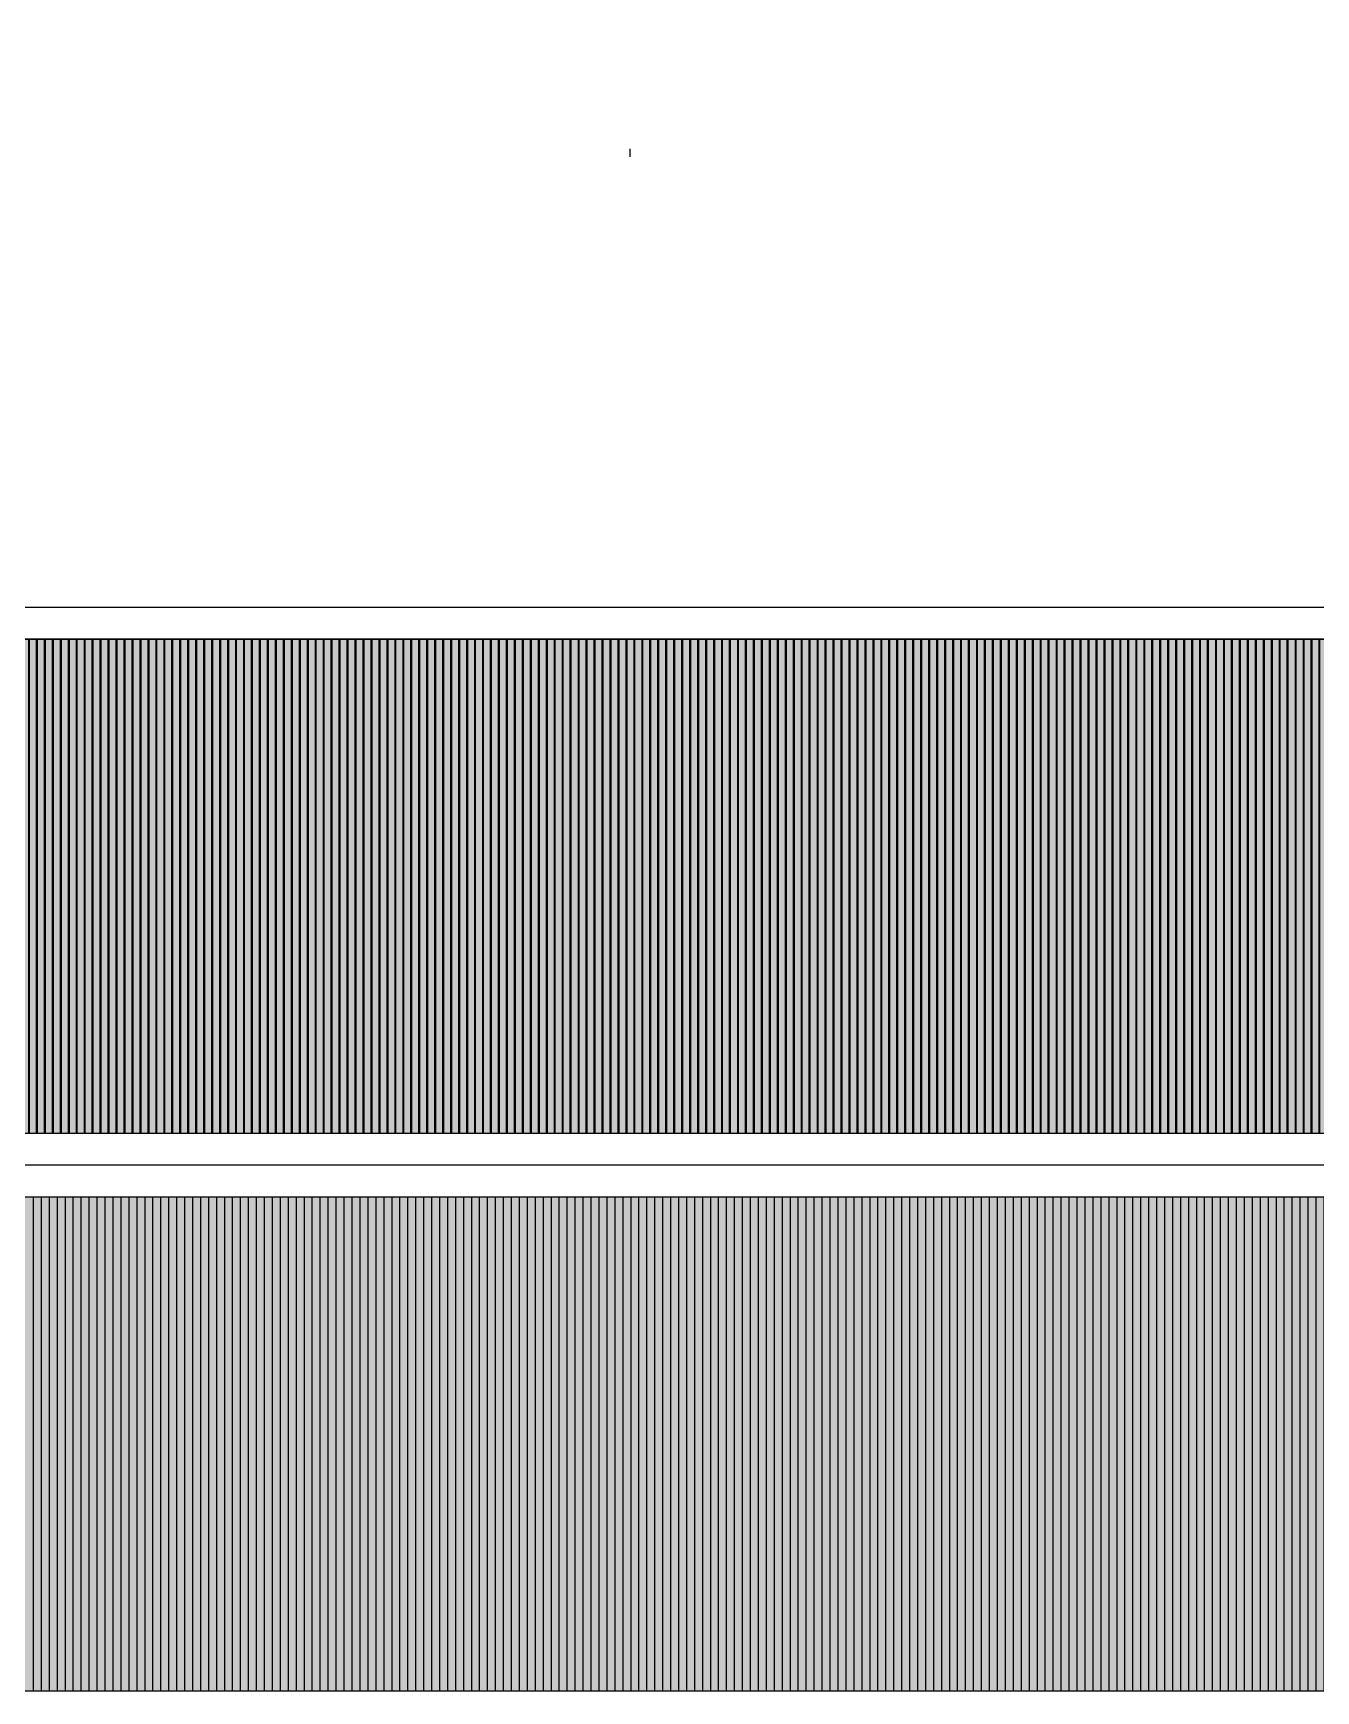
# Model space of a CAD drawing. Header units: millimetres. Extents: x -226 to 1784, y 10 to 1137.
# Drawn here: x 112.51 to 128.61, y 46.91 to 67.71 of the extents above; entities that cross this region are included whole.
import ezdxf

# ---------------------------------------------------------------- set-up
doc = ezdxf.new("R2010")
doc.units = ezdxf.units.MM
doc.linetypes.add('DOT', pattern=[6.35, 0, -6.35])
for name, color, linetype in [('График_G', 1, 'Continuous'), ('Кор сред грунта', 2, 'Continuous'), ('Макет', 7, 'Continuous'), ('Перешкоди', 7, 'Continuous')]:
    doc.layers.add(name, color=color, linetype=linetype)

# ---------------------------------------------------------------- blocks, each defined once
blk = doc.blocks.new('Кор_сред_грунта')
at = {"layer": 'Кор сред грунта'}
h = blk.add_hatch(color=256, dxfattribs=at)
h.dxf.hatch_style = 1
h.set_gradient(color1=(255, 255, 0), color2=(255, 255, 0), tint=0.59)
h.paths.add_polyline_path([(1.25, -201.893), (0.25, -201.893), (0.25, -208.093), (1.25, -208.093)])
for p, q in [((0.75, -201.893), (0.25, -201.893)), ((0.25, -201.893), (0.25, -208.093)), ((0.45, -201.893), (0.6, -201.893)), ((1.25, -201.893), (0.75, -201.893)), ((0.9, -201.893), (0.9, -201.893)), ((1.25, -208.093), (1.25, -201.893)), ((0.25, -208.093), (1.25, -208.093))]:
    blk.add_line(p, q, dxfattribs=at)
blk = doc.blocks.new('Корр_неб')
at = {"layer": 'График_G'}
h = blk.add_hatch(color=256, dxfattribs=at)
h.set_gradient(color1=(255, 0, 0), color2=(214, 0, 0), one_color=1, tint=0.42)
h.paths.add_polyline_path([(0.6, -208.893), (0, -208.893), (0, -215.093), (0.6, -215.093)])
for p, q in [((0, -208.893), (0.6, -208.893)), ((0.6, -208.893), (0.6, -215.093)), ((0, -215.093), (0.6, -215.093))]:
    blk.add_line(p, q, dxfattribs=at)

msp = doc.modelspace()

# ---------------------------------------------------------------- linework, layer by layer
at = {"layer": 'Макет', "linetype": 'DOT', "lineweight": -2}
msp.add_line((120, 227.508), (120, 60.507), dxfattribs=at)
at = {"layer": 'Макет', "lineweight": -2}
for p, q in [((20, 60.507), (390, 60.507)), ((20, 53.507), (390, 53.507))]:
    msp.add_line(p, q, dxfattribs=at)

# ---------------------------------------------------------------- block references
at = {"layer": 'Перешкоди'}
for name, p in [('Кор_сред_грунта', (111.303, 262)), ('Кор_сред_грунта', (111.31, 262)), ('Кор_сред_грунта', (111.403, 262)), ('Кор_сред_грунта', (111.41, 262)), ('Кор_сред_грунта', (111.503, 262)), ('Кор_сред_грунта', (111.51, 262)), ('Кор_сред_грунта', (111.603, 262)), ('Кор_сред_грунта', (111.61, 262)), ('Кор_сред_грунта', (111.703, 262)), ('Кор_сред_грунта', (111.71, 262)), ('Кор_сред_грунта', (111.803, 262)), ('Кор_сред_грунта', (111.81, 262)), ('Кор_сред_грунта', (111.903, 262)), ('Кор_сред_грунта', (111.91, 262)), ('Кор_сред_грунта', (112, 262)), ('Кор_сред_грунта', (112.003, 262)), ('Кор_сред_грунта', (112.01, 262)), ('Кор_сред_грунта', (112.103, 262)), ('Кор_сред_грунта', (112.11, 262)), ('Кор_сред_грунта', (112.203, 262)), ('Кор_сред_грунта', (112.21, 262)), ('Кор_сред_грунта', (112.303, 262)), ('Кор_сред_грунта', (112.31, 262)), ('Кор_сред_грунта', (112.403, 262)), ('Кор_сред_грунта', (112.41, 262)), ('Кор_сред_грунта', (112.503, 262)), ('Кор_сред_грунта', (112.51, 262)), ('Кор_сред_грунта', (112.603, 262)), ('Кор_сред_грунта', (112.61, 262)), ('Кор_сред_грунта', (112.703, 262)), ('Кор_сред_грунта', (112.71, 262)), ('Кор_сред_грунта', (112.803, 262)), ('Кор_сред_грунта', (112.81, 262)), ('Кор_сред_грунта', (112.903, 262)), ('Кор_сред_грунта', (112.91, 262)), ('Кор_сред_грунта', (113, 262)), ('Кор_сред_грунта', (113.003, 262)), ('Кор_сред_грунта', (113.01, 262)), ('Кор_сред_грунта', (113.103, 262)), ('Кор_сред_грунта', (113.11, 262)), ('Кор_сред_грунта', (113.203, 262)), ('Кор_сред_грунта', (113.21, 262)), ('Кор_сред_грунта', (113.303, 262)), ('Кор_сред_грунта', (113.31, 262)), ('Кор_сред_грунта', (113.403, 262)), ('Кор_сред_грунта', (113.41, 262)), ('Кор_сред_грунта', (113.503, 262)), ('Кор_сред_грунта', (113.51, 262)), ('Кор_сред_грунта', (113.603, 262)), ('Кор_сред_грунта', (113.61, 262)), ('Кор_сред_грунта', (113.703, 262)), ('Кор_сред_грунта', (113.71, 262)), ('Кор_сред_грунта', (113.803, 262)), ('Кор_сред_грунта', (113.81, 262)), ('Кор_сред_грунта', (113.903, 262)), ('Кор_сред_грунта', (113.91, 262)), ('Кор_сред_грунта', (114, 262)), ('Кор_сред_грунта', (114.003, 262)), ('Кор_сред_грунта', (114.01, 262)), ('Кор_сред_грунта', (114.103, 262)), ('Кор_сред_грунта', (114.11, 262)), ('Кор_сред_грунта', (114.203, 262)), ('Кор_сред_грунта', (114.21, 262)), ('Кор_сред_грунта', (114.303, 262)), ('Кор_сред_грунта', (114.31, 262)), ('Кор_сред_грунта', (114.403, 262)), ('Кор_сред_грунта', (114.41, 262)), ('Кор_сред_грунта', (114.503, 262)), ('Кор_сред_грунта', (114.51, 262)), ('Кор_сред_грунта', (114.603, 262)), ('Кор_сред_грунта', (114.61, 262)), ('Кор_сред_грунта', (114.703, 262)), ('Кор_сред_грунта', (114.71, 262)), ('Кор_сред_грунта', (114.803, 262)), ('Кор_сред_грунта', (114.81, 262)), ('Кор_сред_грунта', (114.903, 262)), ('Кор_сред_грунта', (114.91, 262)), ('Кор_сред_грунта', (115, 262)), ('Кор_сред_грунта', (115.003, 262)), ('Кор_сред_грунта', (115.01, 262)), ('Кор_сред_грунта', (115.103, 262)), ('Кор_сред_грунта', (115.11, 262)), ('Кор_сред_грунта', (115.203, 262)), ('Кор_сред_грунта', (115.21, 262)), ('Кор_сред_грунта', (115.303, 262)), ('Кор_сред_грунта', (115.31, 262)), ('Кор_сред_грунта', (115.403, 262)), ('Кор_сред_грунта', (115.41, 262)), ('Кор_сред_грунта', (115.503, 262)), ('Кор_сред_грунта', (115.51, 262)), ('Кор_сред_грунта', (115.603, 262)), ('Кор_сред_грунта', (115.61, 262)), ('Кор_сред_грунта', (115.703, 262)), ('Кор_сред_грунта', (115.71, 262)), ('Кор_сред_грунта', (115.803, 262)), ('Кор_сред_грунта', (115.81, 262)), ('Кор_сред_грунта', (115.903, 262)), ('Кор_сред_грунта', (115.91, 262)), ('Кор_сред_грунта', (116, 262)), ('Кор_сред_грунта', (116.003, 262)), ('Кор_сред_грунта', (116.01, 262)), ('Кор_сред_грунта', (116.103, 262)), ('Кор_сред_грунта', (116.11, 262)), ('Кор_сред_грунта', (116.203, 262)), ('Кор_сред_грунта', (116.21, 262)), ('Кор_сред_грунта', (116.303, 262)), ('Кор_сред_грунта', (116.31, 262)), ('Кор_сред_грунта', (116.403, 262)), ('Кор_сред_грунта', (116.41, 262)), ('Кор_сред_грунта', (116.503, 262)), ('Кор_сред_грунта', (116.51, 262)), ('Кор_сред_грунта', (116.603, 262)), ('Кор_сред_грунта', (116.61, 262)), ('Кор_сред_грунта', (116.703, 262)), ('Кор_сред_грунта', (116.71, 262)), ('Кор_сред_грунта', (116.803, 262)), ('Кор_сред_грунта', (116.81, 262)), ('Кор_сред_грунта', (116.903, 262)), ('Кор_сред_грунта', (116.91, 262)), ('Кор_сред_грунта', (117, 262)), ('Кор_сред_грунта', (117.003, 262)), ('Кор_сред_грунта', (117.01, 262)), ('Кор_сред_грунта', (117.103, 262)), ('Кор_сред_грунта', (117.11, 262)), ('Кор_сред_грунта', (117.203, 262)), ('Кор_сред_грунта', (117.21, 262)), ('Кор_сред_грунта', (117.303, 262)), ('Кор_сред_грунта', (117.31, 262)), ('Кор_сред_грунта', (117.403, 262)), ('Кор_сред_грунта', (117.41, 262)), ('Кор_сред_грунта', (117.503, 262)), ('Кор_сред_грунта', (117.51, 262)), ('Кор_сред_грунта', (117.603, 262)), ('Кор_сред_грунта', (117.61, 262)), ('Кор_сред_грунта', (117.703, 262)), ('Кор_сред_грунта', (117.71, 262)), ('Кор_сред_грунта', (117.803, 262)), ('Кор_сред_грунта', (117.81, 262)), ('Кор_сред_грунта', (117.903, 262)), ('Кор_сред_грунта', (117.91, 262)), ('Кор_сред_грунта', (118, 262)), ('Кор_сред_грунта', (118.003, 262)), ('Кор_сред_грунта', (118.01, 262)), ('Кор_сред_грунта', (118.103, 262)), ('Кор_сред_грунта', (118.11, 262)), ('Кор_сред_грунта', (118.203, 262)), ('Кор_сред_грунта', (118.21, 262)), ('Кор_сред_грунта', (118.303, 262)), ('Кор_сред_грунта', (118.31, 262)), ('Кор_сред_грунта', (118.403, 262)), ('Кор_сред_грунта', (118.41, 262)), ('Кор_сред_грунта', (118.503, 262)), ('Кор_сред_грунта', (118.51, 262)), ('Кор_сред_грунта', (118.603, 262)), ('Кор_сред_грунта', (118.61, 262)), ('Кор_сред_грунта', (118.703, 262)), ('Кор_сред_грунта', (118.71, 262)), ('Кор_сред_грунта', (118.803, 262)), ('Кор_сред_грунта', (118.81, 262)), ('Кор_сред_грунта', (118.903, 262)), ('Кор_сред_грунта', (118.91, 262)), ('Кор_сред_грунта', (119, 262)), ('Кор_сред_грунта', (119.003, 262)), ('Кор_сред_грунта', (119.01, 262)), ('Кор_сред_грунта', (119.1, 262)), ('Кор_сред_грунта', (119.103, 262)), ('Кор_сред_грунта', (119.11, 262)), ('Кор_сред_грунта', (119.203, 262)), ('Кор_сред_грунта', (119.21, 262)), ('Кор_сред_грунта', (119.303, 262)), ('Кор_сред_грунта', (119.31, 262)), ('Кор_сред_грунта', (119.403, 262)), ('Кор_сред_грунта', (119.41, 262)), ('Кор_сред_грунта', (119.503, 262)), ('Кор_сред_грунта', (119.51, 262)), ('Кор_сред_грунта', (119.603, 262)), ('Кор_сред_грунта', (119.61, 262)), ('Кор_сред_грунта', (119.703, 262)), ('Кор_сред_грунта', (119.71, 262)), ('Кор_сред_грунта', (119.803, 262)), ('Кор_сред_грунта', (119.81, 262)), ('Кор_сред_грунта', (119.903, 262)), ('Кор_сред_грунта', (119.91, 262)), ('Кор_сред_грунта', (120, 262)), ('Кор_сред_грунта', (120.003, 262)), ('Кор_сред_грунта', (120.01, 262)), ('Кор_сред_грунта', (120.103, 262)), ('Кор_сред_грунта', (120.11, 262)), ('Кор_сред_грунта', (120.203, 262)), ('Кор_сред_грунта', (120.21, 262)), ('Кор_сред_грунта', (120.303, 262)), ('Кор_сред_грунта', (120.31, 262)), ('Кор_сред_грунта', (120.403, 262)), ('Кор_сред_грунта', (120.41, 262)), ('Кор_сред_грунта', (120.503, 262)), ('Кор_сред_грунта', (120.51, 262)), ('Кор_сред_грунта', (120.603, 262)), ('Кор_сред_грунта', (120.61, 262)), ('Кор_сред_грунта', (120.703, 262)), ('Кор_сред_грунта', (120.71, 262)), ('Кор_сред_грунта', (120.803, 262)), ('Кор_сред_грунта', (120.81, 262)), ('Кор_сред_грунта', (120.903, 262)), ('Кор_сред_грунта', (120.91, 262)), ('Кор_сред_грунта', (121, 262)), ('Кор_сред_грунта', (121.003, 262)), ('Кор_сред_грунта', (121.01, 262)), ('Кор_сред_грунта', (121.103, 262)), ('Кор_сред_грунта', (121.11, 262)), ('Кор_сред_грунта', (121.203, 262)), ('Кор_сред_грунта', (121.21, 262)), ('Кор_сред_грунта', (121.303, 262)), ('Кор_сред_грунта', (121.31, 262)), ('Кор_сред_грунта', (121.403, 262)), ('Кор_сред_грунта', (121.41, 262)), ('Кор_сред_грунта', (121.503, 262)), ('Кор_сред_грунта', (121.51, 262)), ('Кор_сред_грунта', (121.603, 262)), ('Кор_сред_грунта', (121.61, 262)), ('Кор_сред_грунта', (121.703, 262)), ('Кор_сред_грунта', (121.71, 262)), ('Кор_сред_грунта', (121.803, 262)), ('Кор_сред_грунта', (121.81, 262)), ('Кор_сред_грунта', (121.903, 262)), ('Кор_сред_грунта', (121.91, 262)), ('Кор_сред_грунта', (122, 262)), ('Кор_сред_грунта', (122.003, 262)), ('Кор_сред_грунта', (122.01, 262)), ('Кор_сред_грунта', (122.1, 262)), ('Кор_сред_грунта', (122.103, 262)), ('Кор_сред_грунта', (122.11, 262)), ('Кор_сред_грунта', (122.203, 262)), ('Кор_сред_грунта', (122.21, 262)), ('Кор_сред_грунта', (122.303, 262)), ('Кор_сред_грунта', (122.31, 262)), ('Кор_сред_грунта', (122.403, 262)), ('Кор_сред_грунта', (122.41, 262)), ('Кор_сред_грунта', (122.503, 262)), ('Кор_сред_грунта', (122.51, 262)), ('Кор_сред_грунта', (122.603, 262)), ('Кор_сред_грунта', (122.61, 262)), ('Кор_сред_грунта', (122.703, 262)), ('Кор_сред_грунта', (122.71, 262)), ('Кор_сред_грунта', (122.803, 262)), ('Кор_сред_грунта', (122.81, 262)), ('Кор_сред_грунта', (122.903, 262)), ('Кор_сред_грунта', (122.91, 262)), ('Кор_сред_грунта', (123, 262)), ('Кор_сред_грунта', (123.003, 262)), ('Кор_сред_грунта', (123.01, 262)), ('Кор_сред_грунта', (123.103, 262)), ('Кор_сред_грунта', (123.11, 262)), ('Кор_сред_грунта', (123.203, 262)), ('Кор_сред_грунта', (123.21, 262)), ('Кор_сред_грунта', (123.303, 262)), ('Кор_сред_грунта', (123.31, 262)), ('Кор_сред_грунта', (123.403, 262)), ('Кор_сред_грунта', (123.41, 262)), ('Кор_сред_грунта', (123.503, 262)), ('Кор_сред_грунта', (123.51, 262)), ('Кор_сред_грунта', (123.603, 262)), ('Кор_сред_грунта', (123.61, 262)), ('Кор_сред_грунта', (123.703, 262)), ('Кор_сред_грунта', (123.71, 262)), ('Кор_сред_грунта', (123.803, 262)), ('Кор_сред_грунта', (123.81, 262)), ('Кор_сред_грунта', (123.903, 262)), ('Кор_сред_грунта', (123.91, 262)), ('Кор_сред_грунта', (124, 262)), ('Кор_сред_грунта', (124.003, 262)), ('Кор_сред_грунта', (124.01, 262)), ('Кор_сред_грунта', (124.103, 262)), ('Кор_сред_грунта', (124.11, 262)), ('Кор_сред_грунта', (124.203, 262)), ('Кор_сред_грунта', (124.21, 262)), ('Кор_сред_грунта', (124.303, 262)), ('Кор_сред_грунта', (124.31, 262)), ('Кор_сред_грунта', (124.403, 262)), ('Кор_сред_грунта', (124.41, 262)), ('Кор_сред_грунта', (124.503, 262)), ('Кор_сред_грунта', (124.51, 262)), ('Кор_сред_грунта', (124.603, 262)), ('Кор_сред_грунта', (124.61, 262)), ('Кор_сред_грунта', (124.703, 262)), ('Кор_сред_грунта', (124.71, 262)), ('Кор_сред_грунта', (124.803, 262)), ('Кор_сред_грунта', (124.81, 262)), ('Кор_сред_грунта', (124.903, 262)), ('Кор_сред_грунта', (124.91, 262)), ('Кор_сред_грунта', (125, 262)), ('Кор_сред_грунта', (125.003, 262)), ('Кор_сред_грунта', (125.004, 262)), ('Кор_сред_грунта', (125.01, 262)), ('Кор_сред_грунта', (125.103, 262)), ('Кор_сред_грунта', (125.11, 262)), ('Кор_сред_грунта', (125.203, 262)), ('Кор_сред_грунта', (125.21, 262)), ('Кор_сред_грунта', (125.303, 262)), ('Кор_сред_грунта', (125.31, 262)), ('Кор_сред_грунта', (125.403, 262)), ('Кор_сред_грунта', (125.41, 262)), ('Кор_сред_грунта', (125.503, 262)), ('Кор_сред_грунта', (125.51, 262)), ('Кор_сред_грунта', (125.603, 262)), ('Кор_сред_грунта', (125.61, 262)), ('Кор_сред_грунта', (125.703, 262)), ('Кор_сред_грунта', (125.71, 262)), ('Кор_сред_грунта', (125.803, 262)), ('Кор_сред_грунта', (125.81, 262)), ('Кор_сред_грунта', (125.903, 262)), ('Кор_сред_грунта', (125.91, 262)), ('Кор_сред_грунта', (126, 262)), ('Кор_сред_грунта', (126.003, 262)), ('Кор_сред_грунта', (126.01, 262)), ('Кор_сред_грунта', (126.103, 262)), ('Кор_сред_грунта', (126.11, 262)), ('Кор_сред_грунта', (126.203, 262)), ('Кор_сред_грунта', (126.21, 262)), ('Кор_сред_грунта', (126.303, 262)), ('Кор_сред_грунта', (126.31, 262)), ('Кор_сред_грунта', (126.403, 262)), ('Кор_сред_грунта', (126.41, 262)), ('Кор_сред_грунта', (126.503, 262)), ('Кор_сред_грунта', (126.51, 262)), ('Кор_сред_грунта', (126.603, 262)), ('Кор_сред_грунта', (126.61, 262)), ('Кор_сред_грунта', (126.703, 262)), ('Кор_сред_грунта', (126.71, 262)), ('Кор_сред_грунта', (126.803, 262)), ('Кор_сред_грунта', (126.81, 262)), ('Кор_сред_грунта', (126.903, 262)), ('Кор_сред_грунта', (126.91, 262)), ('Кор_сред_грунта', (127, 262)), ('Кор_сред_грунта', (127.003, 262)), ('Кор_сред_грунта', (127.01, 262)), ('Кор_сред_грунта', (127.103, 262)), ('Кор_сред_грунта', (127.11, 262)), ('Кор_сред_грунта', (127.203, 262)), ('Кор_сред_грунта', (127.21, 262)), ('Кор_сред_грунта', (127.303, 262)), ('Кор_сред_грунта', (127.31, 262)), ('Кор_сред_грунта', (127.403, 262)), ('Кор_сред_грунта', (127.41, 262)), ('Кор_сред_грунта', (127.503, 262)), ('Кор_сред_грунта', (127.51, 262)), ('Кор_сред_грунта', (127.603, 262)), ('Кор_сред_грунта', (127.61, 262)), ('Кор_сред_грунта', (127.703, 262)), ('Кор_сред_грунта', (127.71, 262)), ('Кор_сред_грунта', (127.803, 262)), ('Кор_сред_грунта', (127.81, 262)), ('Кор_сред_грунта', (127.903, 262)), ('Кор_сред_грунта', (127.91, 262)), ('Кор_сред_грунта', (128, 262)), ('Кор_сред_грунта', (128.003, 262)), ('Кор_сред_грунта', (128.01, 262)), ('Кор_сред_грунта', (128.103, 262)), ('Кор_сред_грунта', (128.11, 262)), ('Кор_сред_грунта', (128.203, 262)), ('Кор_сред_грунта', (128.21, 262)), ('Кор_сред_грунта', (128.303, 262)), ('Кор_сред_грунта', (128.31, 262)), ('Корр_неб', (111.91, 262)), ('Корр_неб', (112.01, 262)), ('Корр_неб', (112.11, 262)), ('Корр_неб', (112.21, 262)), ('Корр_неб', (112.31, 262)), ('Корр_неб', (112.41, 262)), ('Корр_неб', (112.51, 262)), ('Корр_неб', (112.61, 262)), ('Корр_неб', (112.71, 262)), ('Корр_неб', (112.81, 262)), ('Корр_неб', (112.91, 262)), ('Корр_неб', (113.01, 262)), ('Корр_неб', (113.11, 262)), ('Корр_неб', (113.21, 262)), ('Корр_неб', (113.31, 262)), ('Корр_неб', (113.41, 262)), ('Корр_неб', (113.51, 262)), ('Корр_неб', (113.61, 262)), ('Корр_неб', (113.71, 262)), ('Корр_неб', (113.81, 262)), ('Корр_неб', (113.91, 262)), ('Корр_неб', (114.01, 262)), ('Корр_неб', (114.11, 262)), ('Корр_неб', (114.21, 262)), ('Корр_неб', (114.31, 262)), ('Корр_неб', (114.41, 262)), ('Корр_неб', (114.51, 262)), ('Корр_неб', (114.61, 262)), ('Корр_неб', (114.71, 262)), ('Корр_неб', (114.81, 262)), ('Корр_неб', (114.91, 262)), ('Корр_неб', (115.01, 262)), ('Корр_неб', (115.11, 262)), ('Корр_неб', (115.21, 262)), ('Корр_неб', (115.31, 262)), ('Корр_неб', (115.41, 262)), ('Корр_неб', (115.51, 262)), ('Корр_неб', (115.61, 262)), ('Корр_неб', (115.71, 262)), ('Корр_неб', (115.81, 262)), ('Корр_неб', (115.91, 262)), ('Корр_неб', (116.01, 262)), ('Корр_неб', (116.11, 262)), ('Корр_неб', (116.21, 262)), ('Корр_неб', (116.31, 262)), ('Корр_неб', (116.41, 262)), ('Корр_неб', (116.51, 262)), ('Корр_неб', (116.61, 262)), ('Корр_неб', (116.71, 262)), ('Корр_неб', (116.81, 262)), ('Корр_неб', (116.91, 262)), ('Корр_неб', (117.01, 262)), ('Корр_неб', (117.11, 262)), ('Корр_неб', (117.21, 262)), ('Корр_неб', (117.31, 262)), ('Корр_неб', (117.41, 262)), ('Корр_неб', (117.51, 262)), ('Корр_неб', (117.61, 262)), ('Корр_неб', (117.71, 262)), ('Корр_неб', (117.81, 262)), ('Корр_неб', (117.91, 262)), ('Корр_неб', (118.01, 262)), ('Корр_неб', (118.11, 262)), ('Корр_неб', (118.21, 262)), ('Корр_неб', (118.31, 262)), ('Корр_неб', (118.41, 262)), ('Корр_неб', (118.51, 262)), ('Корр_неб', (118.61, 262)), ('Корр_неб', (118.71, 262)), ('Корр_неб', (118.81, 262)), ('Корр_неб', (118.91, 262)), ('Корр_неб', (119.01, 262)), ('Корр_неб', (119.11, 262)), ('Корр_неб', (119.21, 262)), ('Корр_неб', (119.31, 262)), ('Корр_неб', (119.41, 262)), ('Корр_неб', (119.51, 262)), ('Корр_неб', (119.61, 262)), ('Корр_неб', (119.71, 262)), ('Корр_неб', (119.81, 262)), ('Корр_неб', (119.91, 262)), ('Корр_неб', (120.01, 262)), ('Корр_неб', (120.11, 262)), ('Корр_неб', (120.21, 262)), ('Корр_неб', (120.31, 262)), ('Корр_неб', (120.41, 262)), ('Корр_неб', (120.51, 262)), ('Корр_неб', (120.61, 262)), ('Корр_неб', (120.71, 262)), ('Корр_неб', (120.81, 262)), ('Корр_неб', (120.91, 262)), ('Корр_неб', (121.01, 262)), ('Корр_неб', (121.11, 262)), ('Корр_неб', (121.21, 262)), ('Корр_неб', (121.31, 262)), ('Корр_неб', (121.41, 262)), ('Корр_неб', (121.51, 262)), ('Корр_неб', (121.61, 262)), ('Корр_неб', (121.71, 262)), ('Корр_неб', (121.81, 262)), ('Корр_неб', (121.91, 262)), ('Корр_неб', (122.01, 262)), ('Корр_неб', (122.11, 262)), ('Корр_неб', (122.21, 262)), ('Корр_неб', (122.31, 262)), ('Корр_неб', (122.41, 262)), ('Корр_неб', (122.51, 262)), ('Корр_неб', (122.61, 262)), ('Корр_неб', (122.71, 262)), ('Корр_неб', (122.81, 262)), ('Корр_неб', (122.91, 262)), ('Корр_неб', (123.01, 262)), ('Корр_неб', (123.11, 262)), ('Корр_неб', (123.21, 262)), ('Корр_неб', (123.31, 262)), ('Корр_неб', (123.41, 262)), ('Корр_неб', (123.51, 262)), ('Корр_неб', (123.61, 262)), ('Корр_неб', (123.71, 262)), ('Корр_неб', (123.81, 262)), ('Корр_неб', (123.91, 262)), ('Корр_неб', (124.01, 262)), ('Корр_неб', (124.11, 262)), ('Корр_неб', (124.21, 262)), ('Корр_неб', (124.31, 262)), ('Корр_неб', (124.41, 262)), ('Корр_неб', (124.51, 262)), ('Корр_неб', (124.61, 262)), ('Корр_неб', (124.71, 262)), ('Корр_неб', (124.81, 262)), ('Корр_неб', (124.91, 262)), ('Корр_неб', (125.01, 262)), ('Корр_неб', (125.11, 262)), ('Корр_неб', (125.21, 262)), ('Корр_неб', (125.31, 262)), ('Корр_неб', (125.41, 262)), ('Корр_неб', (125.51, 262)), ('Корр_неб', (125.61, 262)), ('Корр_неб', (125.71, 262)), ('Корр_неб', (125.81, 262)), ('Корр_неб', (125.91, 262)), ('Корр_неб', (126.01, 262)), ('Корр_неб', (126.11, 262)), ('Корр_неб', (126.21, 262)), ('Корр_неб', (126.31, 262)), ('Корр_неб', (126.41, 262)), ('Корр_неб', (126.51, 262)), ('Корр_неб', (126.61, 262)), ('Корр_неб', (126.71, 262)), ('Корр_неб', (126.81, 262)), ('Корр_неб', (126.91, 262)), ('Корр_неб', (127.01, 262)), ('Корр_неб', (127.11, 262)), ('Корр_неб', (127.21, 262)), ('Корр_неб', (127.31, 262)), ('Корр_неб', (127.41, 262)), ('Корр_неб', (127.51, 262)), ('Корр_неб', (127.61, 262)), ('Корр_неб', (127.71, 262)), ('Корр_неб', (127.81, 262)), ('Корр_неб', (127.91, 262)), ('Корр_неб', (128.01, 262)), ('Корр_неб', (128.11, 262)), ('Корр_неб', (128.21, 262)), ('Корр_неб', (128.31, 262)), ('Корр_неб', (128.41, 262)), ('Корр_неб', (128.51, 262)), ('Корр_неб', (128.61, 262))]:
    msp.add_blockref(name, p, dxfattribs=at)

doc.saveas('drawing.dxf')
